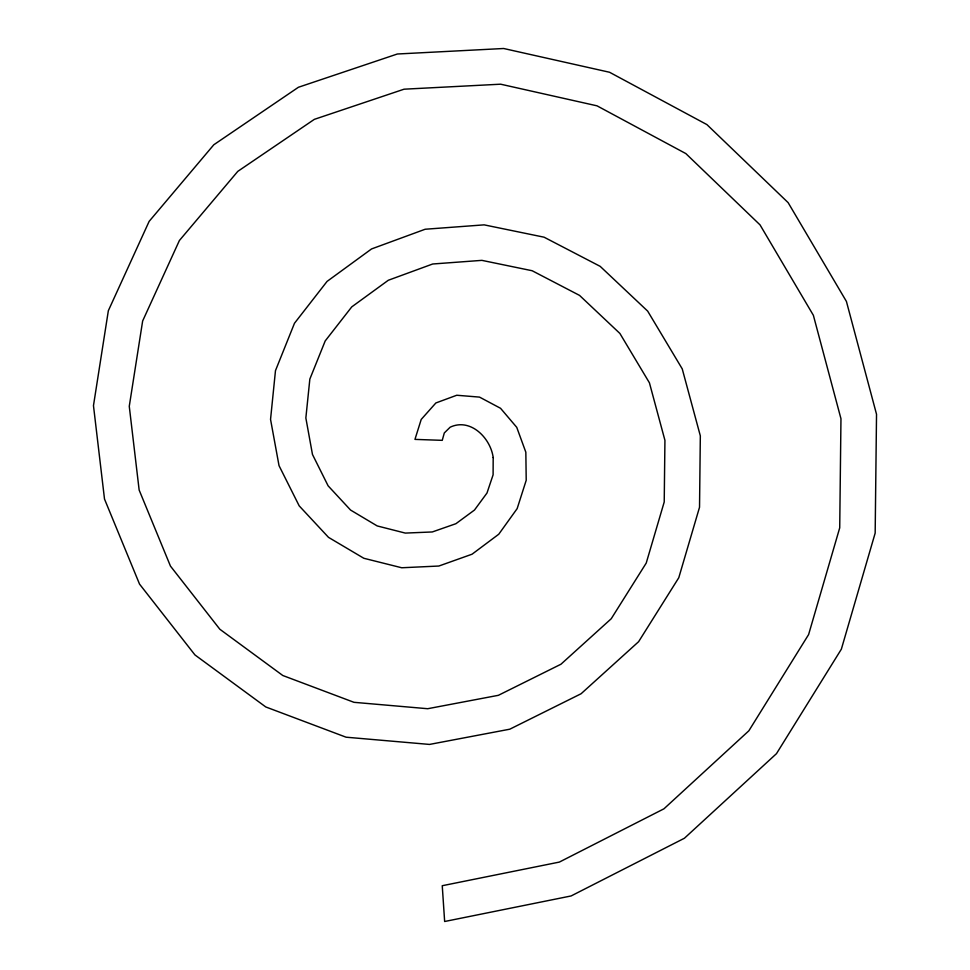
<?xml version="1.0" encoding="UTF-8"?>
<svg xmlns="http://www.w3.org/2000/svg" width="970" height="970" viewBox="0 0 970 970"><rect width="100%" height="100%" fill="white"/><g stroke="black" fill="none" stroke-linecap="round" stroke-linejoin="round"><path stroke-width="1.45" d="M493.184 457.513L493.099 474.827L486.988 493.027L474.488 510.038L455.912 523.703L432.293 531.96L405.302 533.088L377.197 525.934L350.558 510.05L328.115 485.825L312.473 454.457L305.853 417.985L309.842 379.088L325.205 340.931L351.758 306.884L388.315 280.257L432.693 263.998L481.872 260.36L532.166 270.739L579.551 295.401L619.903 333.462L649.427 382.823L664.935 440.344L664.22 501.975L646.226 563.073L611.233 618.739L560.951 664.232L498.374 695.32L427.697 708.718L353.989 702.316L282.803 675.508L219.85 629.251L170.453 566.092L139.147 490.044L129.265 406.309L142.651 320.973L179.389 240.524L237.783 171.375L314.353 119.346L404.066 89.191L500.641 84.196L597.011 105.827L685.838 153.575L760.031 224.882L813.369 315.298L840.966 418.737L839.717 527.838L808.604 634.574L748.864 730.786L663.953 808.81L559.35 862.087L442.247 885.719L444.648 921.5L571.112 895.953L684.42 838.238L776.485 753.641L841.354 649.172L875.17 533.088L876.528 414.263L846.422 301.44L788.137 202.645L706.912 124.596L609.524 72.253L503.648 48.5L397.348 54.005L298.421 87.264L213.8 144.773L149.137 221.378L108.349 310.691L93.472 405.642L104.505 499.053L139.534 584.11L194.958 654.944L265.78 706.96L346.084 737.2L429.516 744.427L509.783 729.197L581.091 693.744L638.612 641.691L678.782 577.732L699.528 507.249L700.328 435.845L682.237 368.879L647.669 311.115L600.175 266.35L544.073 237.189L484.139 224.858L425.163 229.247L371.558 248.938L327.06 281.409L294.48 323.265L275.48 370.625L270.545 419.392L279.02 465.636L299.196 505.867L328.503 537.356L363.823 558.271L401.738 567.765L438.852 566.031L472.05 554.209L498.762 534.227L517.155 508.619L526.213 480.283L525.837 452.226L516.755 427.358L500.544 408.285L479.519 397.106L456.749 395.251L435.87 402.962L421.21 419.44L414.954 439.386L442.247 440.344L444.308 432.947L450.165 427.188C470.486 417.585 490.577 438.064 493.184 457.513"/></g></svg>
